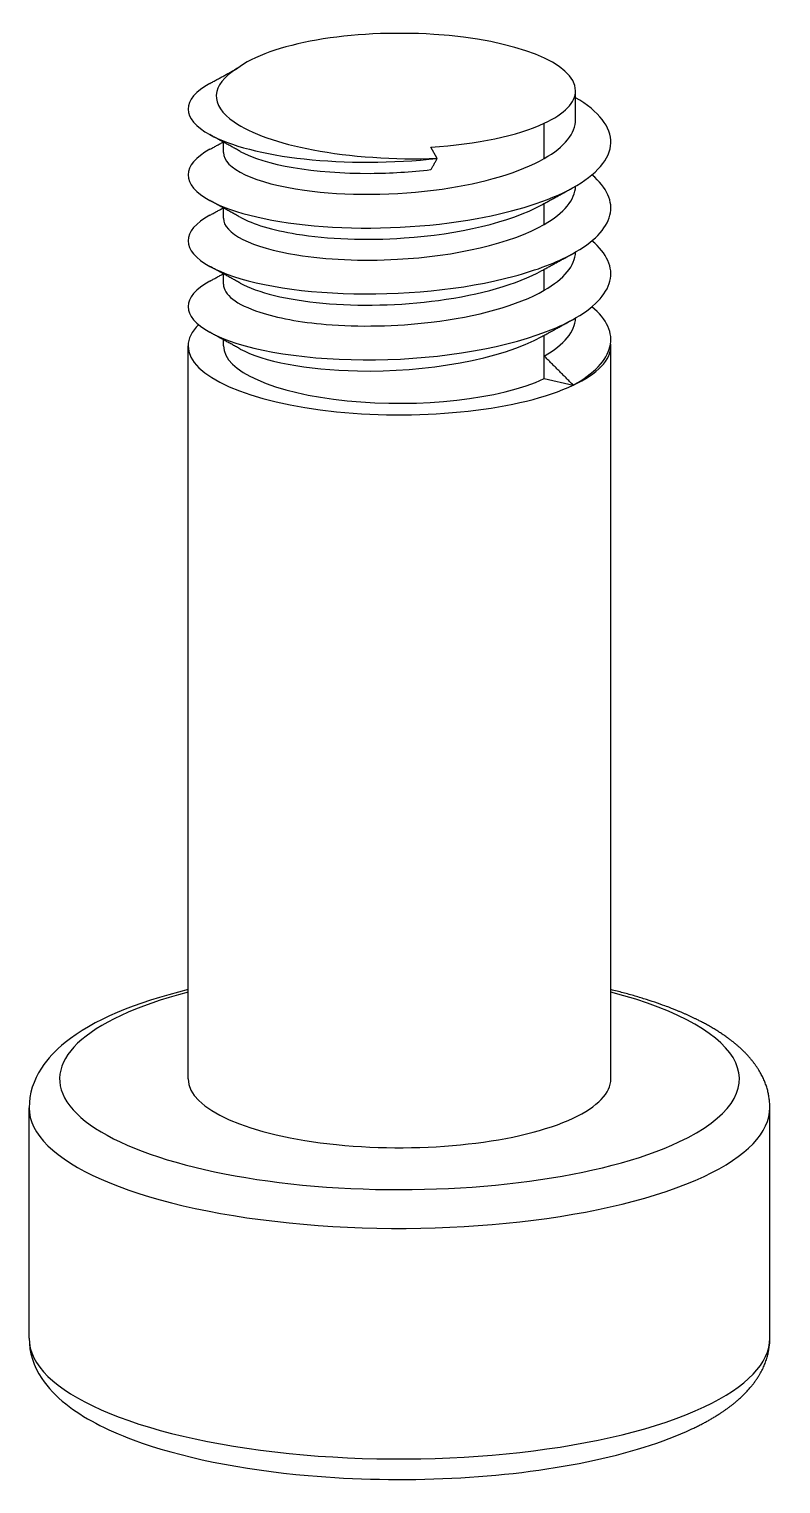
# Model space of a CAD drawing. Header units: millimetres. Extents: x -4.2 to 4.4, y -8.7 to 8.
import ezdxf

# ---------------------------------------------------------------- set-up
doc = ezdxf.new("R2010")
doc.units = ezdxf.units.MM
doc.layers.add('visible', color=7, linetype='Continuous')

msp = doc.modelspace()

# ---------------------------------------------------------------- linework, layer by layer
at = {"layer": 'visible'}
for p, q in [((2.02, 6.996), (2.02, 7.327)), ((1.661, 6.549), (1.661, 6.952)), ((-2.02, 6.618), (-2.02, 6.737)), ((0.434, 6.549), (0.361, 6.679)), ((1.661, 5.792), (1.661, 6.032)), ((-2.02, 5.862), (-2.02, 5.98)), ((-2.02, 5.105), (-2.02, 5.224)), ((1.661, 5.036), (1.661, 5.276)), ((1.661, 4.28), (1.661, 4.519)), ((-2.425, -4.018), (-2.425, 4.396)), ((-2.02, 4.396), (-2.02, 4.468)), ((2.425, -4.018), (2.425, 4.396)), ((1.661, 4.021), (1.661, 4.28)), ((1.661, 4.021), (1.994, 3.946)), ((-4.25, -6.996), (-4.25, -4.349)), ((4.25, -6.996), (4.25, -4.349))]:
    msp.add_line(p, q, dxfattribs=at)
for centre, major_axis, start_param, end_param in [((0, 7.327), (2.02, 0), 0, 2.747831), ((0, 7.327), (2.02, 0), 5.677641, 6.283185), ((0, 7.327), (2.02, 0), 4.892242, 5.677641), ((0, 4.396), (2.425, 0), 2.827093, 3.141593), ((0, 4.396), (2.425, 0), 3.141593, 5.677641), ((0, 4.396), (2.02, 0), 3.141593, 5.677641), ((0, 4.396), (2.425, 0), 5.677641, 6.283185), ((0, 4.396), (2.425, 0), 0, 0.042834), ((0, -4.018), (3.9, 0), 2.241829, 5.677641), ((0, -4.018), (3.9, 0), 5.677641, 7.182949), ((0, -4.018), (2.425, 0), 3.141593, 5.677641), ((0, -4.018), (2.425, 0), 5.677641, 6.283185), ((0, -4.349), (4.25, 0), 3.141593, 5.677641), ((0, -4.349), (4.25, 0), 5.677641, 6.283185), ((0, -6.996), (4.25, 0), 3.141593, 5.677641), ((0, -6.996), (4.25, 0), 5.677641, 6.283185)]:
    msp.add_ellipse(centre, major_axis=major_axis, ratio=0.325873, start_param=start_param, end_param=end_param, dxfattribs=at)
for points, degree, knots in [([(-1.865, 7.58), (-2.171, 7.394), (-2.18, 7.161), (-1.898, 6.968), (-1.707, 6.835), (-1.385, 6.722), (-0.992, 6.648), (-0.567, 6.567), (-0.06, 6.533), (0.434, 6.549)], 3, [0, 0, 0, 0, 0.410414, 0.410414, 0.410414, 0.693412, 0.693412, 0.693412, 1, 1, 1, 1]), ([(1.984, 6.21), (2.263, 6.363), (2.419, 6.544), (2.425, 6.726), (2.432, 6.908), (2.289, 7.09), (2.02, 7.246)], 3, [0, 0, 0, 0, 0.5, 0.5, 0.5, 1, 1, 1, 1]), ([(-2.176, 6.822), (-1.946, 6.695), (-1.559, 6.594), (-1.092, 6.543), (-0.625, 6.492), (-0.081, 6.493), (0.434, 6.549)], 3, [0, 0, 0, 0, 0.5, 0.5, 0.5, 1, 1, 1, 1]), ([(-2.02, 6.618), (-2.025, 6.438), (-1.662, 6.261), (-1.089, 6.184), (-0.628, 6.12), (-0.043, 6.121), (0.489, 6.198), (0.961, 6.265), (1.386, 6.389), (1.661, 6.549)], 3, [0, 0, 0, 0, 0.39482, 0.39482, 0.39482, 0.715783, 0.715783, 0.715783, 1, 1, 1, 1]), ([(-1.827, 6.63), (-1.553, 6.476), (-0.976, 6.373), (-0.333, 6.378), (-0.101, 6.379), (0.13, 6.394), (0.361, 6.421)], 3, [0, 0, 0, 0, 0.736132, 0.736132, 0.736132, 1, 1, 1, 1]), ([(1.984, 5.454), (2.226, 5.586), (2.376, 5.74), (2.414, 5.897), (2.454, 6.054), (2.382, 6.214), (2.208, 6.36)], 3, [0, 0, 0, 0, 0.5, 0.5, 0.5, 1, 1, 1, 1]), ([(-2.176, 6.066), (-1.912, 5.919), (-1.437, 5.808), (-0.874, 5.767), (-0.313, 5.726), (0.331, 5.757), (0.891, 5.859), (1.329, 5.939), (1.714, 6.061), (1.984, 6.21)], 3, [0, 0, 0, 0, 0.359555, 0.359555, 0.359555, 0.719111, 0.719111, 0.719111, 1, 1, 1, 1]), ([(-1.827, 5.874), (-1.682, 5.794), (-1.457, 5.726), (-1.18, 5.681), (-0.825, 5.624), (-0.385, 5.606), (0.053, 5.636), (0.672, 5.677), (1.275, 5.817), (1.635, 6.018)], 3, [0, 0, 0, 0, 0.24412, 0.24412, 0.24412, 0.557577, 0.557577, 0.557577, 1, 1, 1, 1]), ([(-2.02, 5.862), (-2.024, 5.691), (-1.7, 5.523), (-1.177, 5.441), (-0.843, 5.387), (-0.435, 5.368), (-0.024, 5.391), (0.636, 5.426), (1.289, 5.575), (1.661, 5.792)], 3, [0, 0, 0, 0, 0.374164, 0.374164, 0.374164, 0.614622, 0.614622, 0.614622, 1, 1, 1, 1]), ([(1.984, 4.697), (2.226, 4.83), (2.376, 4.984), (2.414, 5.141), (2.454, 5.298), (2.382, 5.458), (2.208, 5.604)], 3, [0, 0, 0, 0, 0.5, 0.5, 0.5, 1, 1, 1, 1]), ([(-2.176, 5.31), (-1.878, 5.143), (-1.307, 5.023), (-0.648, 4.999), (0.009, 4.972), (0.742, 5.042), (1.314, 5.197), (1.579, 5.269), (1.802, 5.354), (1.984, 5.454)], 3, [0, 0, 0, 0, 0.406937, 0.406937, 0.406937, 0.813874, 0.813874, 0.813874, 1, 1, 1, 1]), ([(-1.827, 5.118), (-1.632, 5.01), (-1.292, 4.925), (-0.879, 4.888), (-0.47, 4.85), (0.007, 4.859), (0.449, 4.92), (0.922, 4.983), (1.352, 5.105), (1.635, 5.262)], 3, [0, 0, 0, 0, 0.327916, 0.327916, 0.327916, 0.653177, 0.653177, 0.653177, 1, 1, 1, 1]), ([(-2.02, 5.105), (-2.021, 4.988), (-1.872, 4.871), (-1.603, 4.784), (-1.404, 4.718), (-1.141, 4.669), (-0.843, 4.644), (-0.468, 4.613), (-0.041, 4.62), (0.364, 4.669), (0.885, 4.731), (1.362, 4.862), (1.661, 5.036)], 3, [0, 0, 0, 0, 0.257823, 0.257823, 0.257823, 0.4497, 0.4497, 0.4497, 0.690906, 0.690906, 0.690906, 1, 1, 1, 1]), ([(1.994, 3.946), (2.232, 4.079), (2.378, 4.231), (2.415, 4.388), (2.453, 4.544), (2.381, 4.703), (2.208, 4.847)], 3, [0, 0, 0, 0, 0.520131, 0.520131, 0.520131, 1.040261, 1.040261, 1.040261, 1.040261]), ([(-2.176, 4.553), (-1.844, 4.367), (-1.168, 4.24), (-0.416, 4.237), (0.335, 4.231), (1.141, 4.349), (1.686, 4.561), (1.796, 4.603), (1.896, 4.649), (1.984, 4.697)], 3, [0, 0, 0, 0, 0.454316, 0.454316, 0.454316, 0.908632, 0.908632, 0.908632, 1, 1, 1, 1]), ([(-1.827, 4.361), (-1.574, 4.22), (-1.065, 4.12), (-0.482, 4.11), (0.295, 4.092), (1.172, 4.244), (1.635, 4.505)], 3, [0, 0, 0, 0, 0.428727, 0.428727, 0.428727, 1, 1, 1, 1]), ([(-2.425, -2.993), (-3.033, -3.142), (-3.518, -3.344), (-3.836, -3.601), (-3.948, -3.69), (-4.038, -3.788), (-4.108, -3.893), (-4.201, -4.036), (-4.249, -4.188), (-4.25, -4.349)], 3, [0, 0, 0, 0, 0.303691, 0.303691, 0.303691, 0.651846, 0.651846, 0.651846, 1, 1, 1, 1]), ([(4.25, -4.349), (4.248, -4.104), (4.104, -3.887), (3.998, -3.729), (3.829, -3.595), (3.53, -3.359), (3.057, -3.184), (2.769, -3.077), (2.425, -2.993)], 2, [0, 0, 0, 0.114156, 0.114156, 0.2283121, 0.2283121, 0.4292198, 0.4292198, 0.4697877, 0.4697877, 0.4697877]), ([(-4.25, -6.996), (-4.249, -7.159), (-4.2, -7.313), (-4.104, -7.458), (-4.033, -7.563), (-3.942, -7.661), (-3.829, -7.75), (-3.629, -7.908), (-3.372, -8.044), (-3.057, -8.161), (-2.519, -8.362), (-1.815, -8.504), (-1.047, -8.572), (0.024, -8.667), (1.207, -8.61), (2.151, -8.414), (2.618, -8.318), (3.028, -8.19), (3.356, -8.036)], 3, [0, 0, 0, 0, 0.14793, 0.14793, 0.14793, 0.295861, 0.295861, 0.295861, 0.556209, 0.556209, 0.556209, 0.704139, 0.704139, 0.704139, 0.85207, 0.85207, 0.85207, 1, 1, 1, 1]), ([(3.356, -8.036), (3.643, -7.902), (3.845, -7.737), (4.005, -7.606), (4.106, -7.454), (4.248, -7.238), (4.25, -6.996)], 2, [0, 0, 0, 0.358165, 0.358165, 0.641835, 0.641835, 1, 1, 1])]:
    msp.add_open_spline(points, degree=degree, knots=knots, dxfattribs=at)
for points, degree in [([(-2.176, 7.41), (-1.859, 7.584)], 1), ([(-2.176, 7.41), (-2.507, 7.231), (-2.507, 7.002), (-2.176, 6.822)], 3), ([(1.661, 6.549), (1.894, 6.682), (2.021, 6.839), (2.02, 6.996)], 3), ([(-1.827, 6.63), (-2.176, 6.822)], 1), ([(-2.176, 6.654), (-2.023, 6.738)], 1), ([(-2.176, 6.654), (-2.507, 6.474), (-2.507, 6.245), (-2.176, 6.066)], 3), ([(0.361, 6.421), (0.434, 6.549)], 1), ([(1.635, 6.018), (1.984, 6.21)], 1), ([(1.661, 5.792), (1.889, 5.923), (2.016, 6.076), (2.02, 6.23)], 3), ([(-1.827, 5.874), (-2.176, 6.066)], 1), ([(-2.176, 5.897), (-2.507, 5.718), (-2.507, 5.489), (-2.176, 5.31)], 3), ([(-2.176, 5.897), (-2.023, 5.982)], 1), ([(1.635, 5.262), (1.984, 5.454)], 1), ([(1.661, 5.036), (1.889, 5.167), (2.016, 5.32), (2.02, 5.474)], 3), ([(-1.827, 5.118), (-2.176, 5.31)], 1), ([(-2.176, 5.141), (-2.023, 5.225)], 1), ([(-2.176, 5.141), (-2.507, 4.962), (-2.507, 4.733), (-2.176, 4.553)], 3), ([(1.635, 4.505), (1.984, 4.697)], 1), ([(1.661, 4.28), (1.889, 4.41), (2.016, 4.564), (2.02, 4.717)], 3), ([(-1.827, 4.361), (-2.176, 4.553)], 1), ([(1.994, 3.946), (1.661, 4.28)], 1)]:
    msp.add_open_spline(points, degree=degree, dxfattribs=at)

doc.saveas('drawing.dxf')
